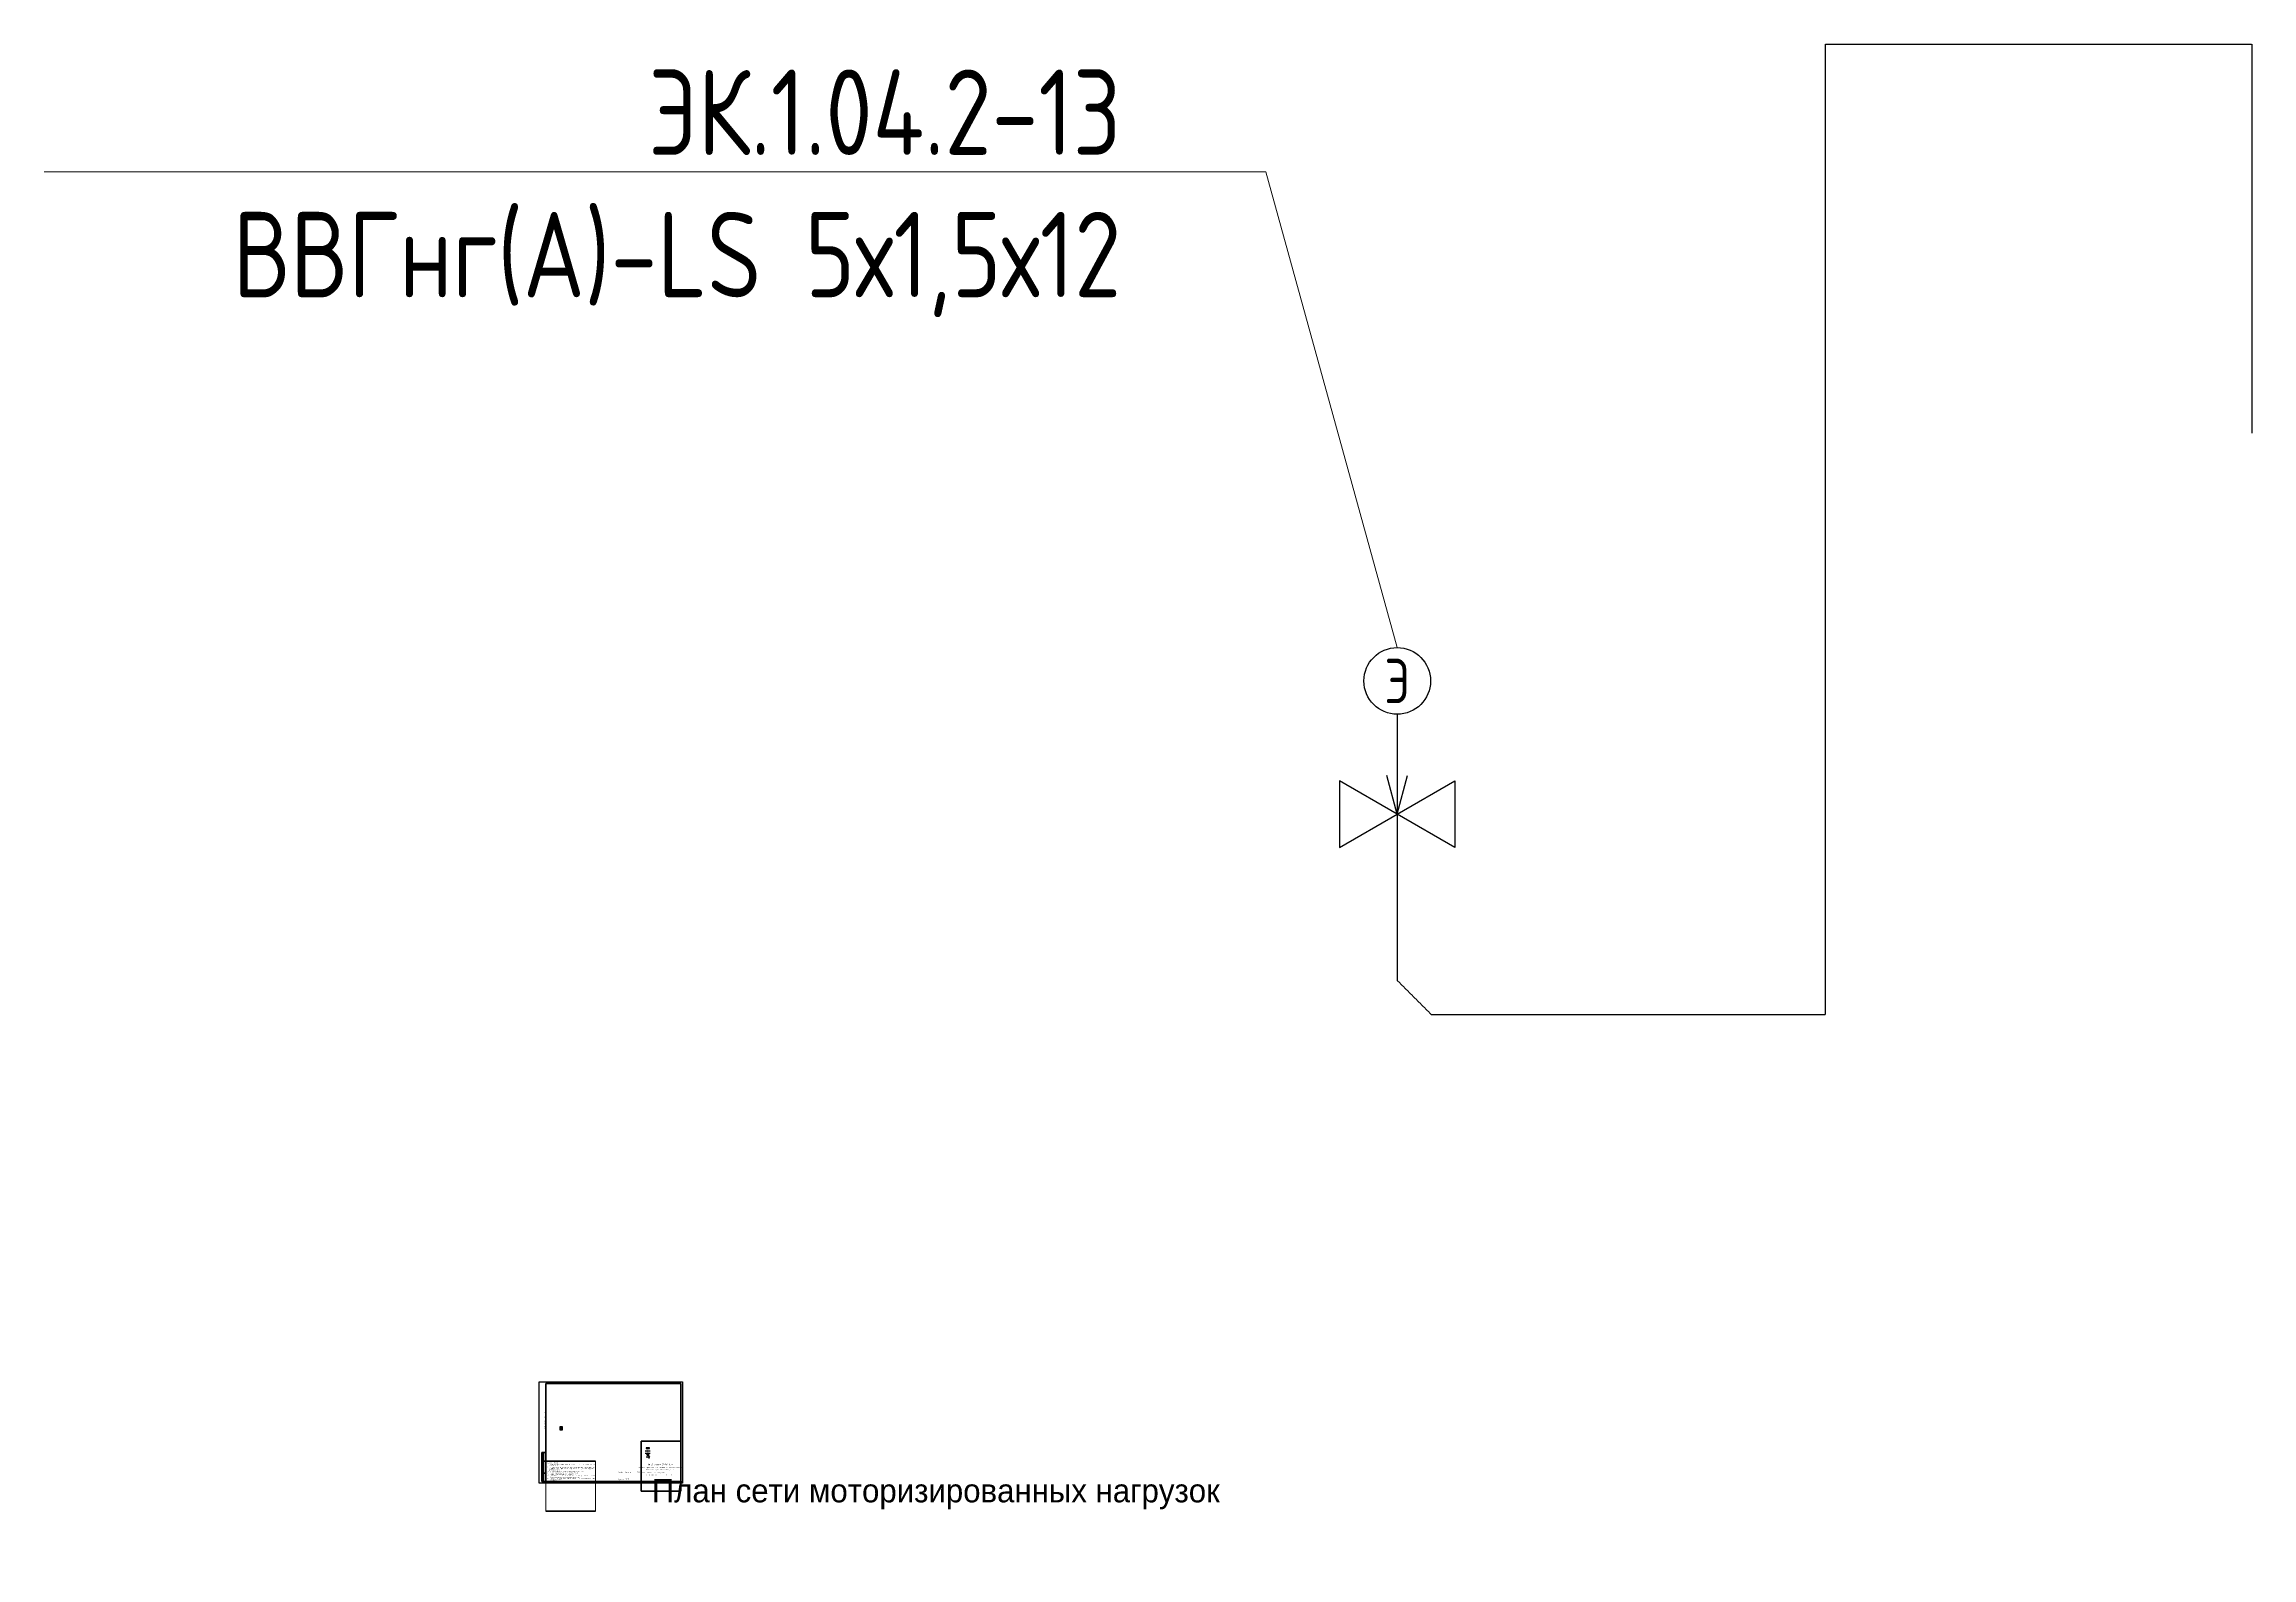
# Paper-space layout 'Шторы' of a CAD drawing. Header units: millimetres. Extents: x -1449 to 5014, y -218 to 4214.
# The model-space entities are those that its viewports show. They can reach past a viewport. Long polylines and large blocks are cut down to what shows.
import ezdxf
from ezdxf import colors
from ezdxf.entities.mleader import LeaderData, LeaderLine
from ezdxf.enums import TextEntityAlignment as Align
from ezdxf.math import Vec2, Vec3

# ---------------------------------------------------------------- set-up
doc = ezdxf.new("R2018")
doc.units = ezdxf.units.MM
doc.set_wipeout_variables(frame=1)
doc.linetypes.add('ШТРИХОВАЯ', pattern=[0.75, 0.5, -0.25])
doc.layers.add('0_UNC Defpoints ЭОМ', color=6, linetype='Continuous', plot=False)
for name, color, linetype in [('0_UNC_0 Лоток', 1, 'Continuous'), ('0_UNC_0 Щит', 1, 'Continuous'), ('0_UNC_11 Мот. Оборудование', 1, 'Continuous'), ('0_UNC_11 Мот. Трассы', 1, 'Continuous'), ('0_Рамка', 7, 'Continuous'), ('0UNC_9_WD', 4, 'Continuous'), ('ЩР-1', 1, 'Continuous')]:
    doc.layers.add(name, color=color, linetype=linetype)
doc.styles.add('GOST 2.304 A', font='GOST2304A.ttf')
doc.styles.get("Standard").update_dxf_attribs({"font": 'arial.ttf'})
doc.styles.add('UNC_GOST_Scheme', font='gosta_w.shx')
doc.styles.add('Unecom', font='GOST2304A.ttf', dxfattribs={"height": 2.5})
doc.styles.add('СГЕНЕРИР_СТИЛЬ_1', font='')
doc.styles.add('СПДС', font='isocpeur.ttf', dxfattribs={"width": 0.8, "height": 2.5})
doc.styles.get('СГЕНЕРИР_СТИЛЬ_1').set_extended_font_data('Arial Кириллический')

# ---------------------------------------------------------------- blocks, each defined once
blk = doc.blocks.new('*U292')
at = {"lineweight": 60, "ltscale": 10}
for p, q in [((20, 292), (415, 292)), ((20, 5), (20, 292)), ((415, 292), (415, 5)), ((8, 90), (20, 90)), ((8, 5), (8, 90)), ((8, 65), (20, 65)), ((13, 90), (13, 5)), ((20, 90), (20, 5)), ((20, 90), (20, 5)), ((8, 30), (20, 30)), ((20, 5), (8, 5)), ((415, 5), (20, 5))]:
    blk.add_line(p, q, dxfattribs=at)
at = {"layer": '0_UNC Defpoints ЭОМ', "ltscale": 10}
blk.add_lwpolyline([(420, 0), (0, 0), (0, 297), (420, 297)], close=True, dxfattribs=at)
at = {"layer": '0_UNC Defpoints ЭОМ', "lineweight": 30}
blk.add_lwpolyline([(395, 5), (420, 5), (420, 0), (395, 0)], close=True, dxfattribs=at)
at = {"char_height": 2.5, "attachment_point": 4, "rotation": 90, "style": 'Unecom'}
for s, insert, width in [('{\\fGOST type A|b0|i1|c204|p34; }Взамен инв. №', (10.5, 65), 25), (' Подпись и дата', (10.5, 30), 35), (' Инв. № подл.', (10.5, 5), 24.419)]:
    blk.add_mtext(s, dxfattribs=dict(at, insert=insert, width=width))
at = {"style": 'Unecom'}
for s, insert, char_height, width, attachment_point, line_spacing_factor in [('Разработал', (230.7, 32), 2.5, 20, 4, 2), ('Н.Контроль', (230.7, 12), 2.5, 20, 4, 2), ('ГИП', (230.7, 7.3), 2.5, 20, 4, 2), ('Лебедев', (250.8, 12.5), 2.5, 19.921, 4, 2), ('Ахметзянов', (250.8, 32.5), 2.5, 19.921, 4, 2), ('Вересов', (250.8, 7), 2.5, 19.921, 4, 2), ('05.26', (290, 32.5), 2.5, 10, 5, 2), ('05.26', (290, 12.5), 2.5, 10, 5, 2), ('05.26', (290, 7.5), 2.5, 10, 5, 2), ('Система электроснабжения и автоматизированной силовой электрики', (330, 27.5), 2.5, 70, 5, 1.5), ('Адрес объекта: Тверская область, район Конаковский, с/п Вахонинское, д.Терехово, ЖК Лесной берег, улица Бобровая, земельный участок 48.', (355, 42.5), 2.5, 115, 5, 1.5), ('№ 25-ЮН-ИНЖ 37/ПИР-ЭОМ', (355, 55), 4, 120, 5, 2), ('Р', (372.5, 25), 2.5, 15, 5, 2)]:
    blk.add_mtext(s, dxfattribs=dict(at, insert=insert, char_height=char_height, width=width, attachment_point=attachment_point, line_spacing_factor=line_spacing_factor))
at = {"char_height": 2.5, "attachment_point": 4, "style": 'Unecom'}
for s, insert, width in [('Формат  ', (364.9, 2.6), 50), ('\\pi1; ', (250, -133.2), 20), ('\\pi1; ', (250, -133.2), 20), ('\\pxi0.4; ', (250, -133.2), 20), ('\\pi1; ', (512.5, -218.3), 20), ('\\pi1; ', (512.5, -218.3), 20), ('\\pxi0.4; ', (512.5, -218.3), 20)]:
    blk.add_mtext(s, dxfattribs=dict(at, insert=insert, width=width))
at = {"lineweight": 30, "flags": 104}
blk.add_attdef('ОПИСАНИЕ_ЛИСТА', text='', height=2.5, dxfattribs=at).set_placement((329.9, 12.5), align=Align.MIDDLE_CENTER)
at = {"style": 'Unecom', "flags": 8}
blk.add_attdef('ФОРМАТ_БУМАГИ', (379.4, 1.3), '', height=2.5, dxfattribs=at)
at = {"style": 'Unecom'}
blk.add_attdef('ЛИСТ_№', text='', height=2.5, dxfattribs=at).set_placement((387.5, 25), align=Align.MIDDLE_CENTER)
blk.add_attdef('КОЛ-ВО_ЛИСТОВ', text='', height=2.5, dxfattribs=at).set_placement((404.7, 23.7), align=Align.CENTER)
at = {"layer": '0_Рамка', "style": 'СПДС', "width": 0.8}
blk.add_text('Распечатано 24.09.2026 14:23:30', height=2.5, rotation=90, dxfattribs=at).set_placement((16.5, 160), align=Align.MIDDLE_LEFT)
at = {"layer": 'Defpoints', "insert": (330, 2.5), "char_height": 2.5, "width": 70, "attachment_point": 5, "style": 'Unecom'}
blk.add_mtext('Копировал', dxfattribs=at)
blk = doc.blocks.new('*U59')
at = {"color": 0, "linetype": 'ByBlock'}
for p, q in [((0, 3.903), (0, 0)), ((-2.253, -1.301), (2.253, 1.301)), ((2.253, -1.301), (-2.253, 1.301)), ((-2.253, 1.301), (-2.253, -1.301)), ((0, 0), (-0.404, 1.508)), ((0, 0), (0.404, 1.508)), ((2.253, 1.301), (2.253, -1.301))]:
    blk.add_line(p, q, dxfattribs=at)
blk.add_circle((0, 5.204), 1.301, dxfattribs=at)
at = {"color": 0, "linetype": 'ByBlock', "style": 'UNC_GOST_Scheme'}
blk.add_text('Э', height=1.735, dxfattribs=at).set_placement((0, 5.204), align=Align.MIDDLE_CENTER)
at = {"color": 18, "true_color": 0x000000, "style": 'Unecom'}
blk.add_attdef('EK.', (-1.643, 7.724), '', height=2.5, dxfattribs=at)
blk = doc.blocks.new('_None')
blk = doc.blocks.new('ЩС-65')
h = blk.add_hatch(color=1)
h.dxf.hatch_style = 1
h.paths.add_polyline_path([(1014, 0), (1014, 101), (0, 101), (0, 0)])
at = {"color": 1}
for points in [[(0, 101), (0, -101), (1014, -101), (1014, 101), (0, 101)], [(0, 0), (1014, 0)]]:
    blk.add_lwpolyline(points, dxfattribs=at)
blk = doc.blocks.new('*U55')
blk.add_wipeout([(0.3, 2.5), (0.8, 2.4), (1.3, 2.2), (1.8, 1.8), (2.2, 1.3), (2.4, 0.7), (2.5, 0), (2.4, -0.6), (2.2, -1.1), (2, -1.5), (1.7, -1.8), (1.2, -2.2), (0.7, -2.4), (0.3, -2.5), (0, -2.5), (-0.5, -2.4), (-0.9, -2.3), (-1.3, -2.2), (-1.6, -2), (-1.8, -1.7), (-2.1, -1.3), (-2.3, -1), (-2.4, -0.5), (-2.5, -0.2), (-2.5, 0), (-2.5, 0.4), (-2.4, 0.8), (-2.3, 1), (-2.2, 1.3), (-2, 1.5), (-1.8, 1.7), (-1.5, 2), (-1.3, 2.1), (-1, 2.3), (-0.7, 2.4), (-0.2, 2.5)])
h = blk.add_hatch(color=256)
h.dxf.hatch_style = 1
h.paths.add_polyline_path([(-0.8, -1), (-0.8, -1), (-0.8, -1.1), (-0.6, -1.1), (-0.5, -1.1), (-0.5, 0.7), (0, -0.3), (0.5, 0.7), (0.5, -1.1), (0.8, -1.1), (0.8, -1), (0.8, -1), (0.8, 1), (0.8, 1), (0.8, 1.2), (0.6, 1.2), (0, 0), (-0.6, 1.2), (-0.8, 1.2), (-0.8, 1), (-0.8, 1)])
for points in [[(-0.6, 1.2), (-0.8, 1.2)], [(-0.8, 1), (-0.8, 1), (-0.8, 1.2), (-0.6, 1.2)], [(-0.8, 1), (-0.8, -1)], [(-0.8, -1.1), (-0.5, -1.1), (-0.5, 0.7)], [(0, 0), (-0.6, 1.2)], [(-0.5, 0.7), (0, -0.3)], [(0, 0), (0.6, 1.2)], [(0.5, 0.7), (0, -0.3)], [(0.5, 0.7), (0.5, -1.1), (0.8, -1.1)], [(0.8, 1.2), (0.6, 1.2)], [(0.6, 1.2), (0.8, 1.2), (0.8, 1), (0.8, 1)], [(0.8, -1), (0.8, 1)], [(-0.6, -1.1), (-0.8, -1.1), (-0.8, -1), (-0.8, -1)], [(0.8, -1), (0.8, -1), (0.8, -1.1), (0.6, -1.1)]]:
    blk.add_lwpolyline(points)
blk.add_circle((0, 0), 2.5)
at = {"color": 18, "true_color": 0x000000, "style": 'Unecom'}
blk.add_attdef('SH.', (-1.5, 4.7), '', height=2.5, dxfattribs=at)
blk = doc.blocks.new('*U415')
h = blk.add_hatch(color=256)
h.dxf.hatch_style = 1
h.paths.add_polyline_path([(0, 300), (800, 300), (800, 100), (0, 100)])
for points in [[(0, 300), (800, 300), (800, 100), (0, 100)], [(0, 100), (800, 100), (800, -100), (0, -100)]]:
    blk.add_lwpolyline(points, close=True)
at = {"color": 7, "style": 'GOST 2.304 A'}
blk.add_attdef('ИМЯ', text='', height=180, dxfattribs=at).set_placement((400, 100), align=Align.MIDDLE_CENTER)
blk = doc.blocks.new('*U417')
at = {"color": 0, "linetype": 'Continuous', "lineweight": 25}
blk.add_lwpolyline([(286, 49), (298, 49, -0.4142136), (300, 48), (300, 2, -0.4142136), (298, 1), (-299, 1, -0.4142136), (-300, 2), (-300, 48, -0.4142136), (-299, 49), (-286, 49), (-286, 50), (-299, 50, 0.4142136), (-301, 48), (-301, 2, 0.4142136), (-299, 0), (298, 0, 0.4142136), (301, 2), (301, 48, 0.4142136), (298, 50), (286, 50)], format="xyb", close=True, dxfattribs=at)
at = {"color": 0, "flags": 9}
for tag, p in [('АРТИКУЛ', (-60, -12)), ('НАИМЕНОВАНИЕ', (-59, -7)), ('ПРИМЕЧАНИЕ', (-59, -17))]:
    blk.add_attdef(tag, text='', height=2.5, dxfattribs=at).set_placement(p, align=Align.TOP_LEFT)
at = {"color": 0, "lineweight": 30, "flags": 104}
for tag, p in [('ВЫСОТА', (-60, -21)), ('ДЛИНА', (-60, -36)), ('ШИРИНА', (-59, -25)), ('ТОЛЩИНА', (-59, -31))]:
    blk.add_attdef(tag, text='', height=2.5, dxfattribs=at).set_placement(p, align=Align.TOP_LEFT)

msp = doc.modelspace()

# ---------------------------------------------------------------- linework, layer by layer
at = {"ltscale": 10}
for points in [[(-212203, -90900), (-215071, -90900), (-215071, -76246), (-212203, -76246)], [(-212203, -76246), (-200647, -76246), (-200647, -90900), (-212203, -90900)], [(-200647, -76246), (-186103, -76246), (-186103, -90900), (-200647, -90900)], [(-212203, -105554), (-215071, -105554), (-215071, -90900), (-212203, -90900)], [(-212203, -90900), (-200647, -90900), (-200647, -105554), (-212203, -105554)], [(-200647, -90900), (-186103, -90900), (-186103, -105554), (-200647, -105554)], [(-212203, -120208), (-215071, -120208), (-215071, -105554), (-212203, -105554)], [(-212203, -105554), (-200647, -105554), (-200647, -120208), (-212203, -120208)], [(-200647, -105554), (-186103, -105554), (-186103, -120208), (-200647, -120208)]]:
    msp.add_lwpolyline(points, close=True, dxfattribs=at)
at = {"layer": '0_UNC_0 Лоток', "color": 1}
msp.add_lwpolyline([(-210376, -93771), (-210235, -93630)], dxfattribs=at)
at = {"layer": '0_UNC_11 Мот. Оборудование'}
for points in [[(-211037, -94351), (-209574, -94351)], [(-210376, -94421), (-210235, -94280)]]:
    msp.add_lwpolyline(points, dxfattribs=at)
at = {"layer": '0_UNC_11 Мот. Трассы', "linetype": 'ШТРИХОВАЯ', "ltscale": 2}
msp.add_lwpolyline([(-211037, -93701), (-209574, -93701)], dxfattribs=at)

# ---------------------------------------------------------------- block references
at = {"layer": '0_UNC_0 Щит', "color": 1}
msp.add_blockref('ЩС-65', (-210813, -92916), dxfattribs=at)
at = {"layer": '0UNC_9_WD', "color": 1, "xscale": 100, "yscale": 100, "zscale": 100, "rotation": 90}
msp.add_blockref('*U59', (-209980, -95516), dxfattribs=at)
at = {"layer": 'ЩР-1'}
ref = msp.add_blockref('*U417', (3094, 11703), dxfattribs=dict(at, rotation=270))
lines = msp.add_mtext('3000 мм', dxfattribs={"layer": '0', "color": 0, "insert": (3058, 11763), "char_height": 2.5, "attachment_point": 1, "rotation": 270})
ref.add_attrib('ДЛИНА', '', (3058, 11763), dxfattribs={"flags": 2}).embed_mtext(lines)
lines = msp.add_mtext('1,5 мм', dxfattribs={"layer": '0', "color": 0, "insert": (3063, 11762), "char_height": 2.5, "attachment_point": 1, "rotation": 270})
ref.add_attrib('ТОЛЩИНА', '', (3063, 11762), dxfattribs={"flags": 2}).embed_mtext(lines)
lines = msp.add_mtext('h=50 мм', dxfattribs={"layer": '0', "color": 0, "insert": (3073, 11763), "char_height": 2.5, "attachment_point": 1, "rotation": 270})
ref.add_attrib('ВЫСОТА', '', (3073, 11763), dxfattribs={"flags": 2}).embed_mtext(lines)
lines = msp.add_mtext('600 мм', dxfattribs={"layer": '0', "color": 0, "insert": (3069, 11762), "char_height": 2.5, "attachment_point": 1, "rotation": 270})
ref.add_attrib('ШИРИНА', '', (3069, 11762), dxfattribs={"flags": 2}).embed_mtext(lines)
at = {"layer": 'ЩР-1', "rotation": 90}
msp.add_blockref('*U415', (3446, 11304), dxfattribs=at).add_auto_attribs({'ИМЯ': 'ЩР-1'})

# ---------------------------------------------------------------- texts
at = {"insert": (-200140, -91291), "char_height": 250, "width": 13510.6, "attachment_point": 1, "style": 'Unecom'}
msp.add_mtext('\\pxi-3,l3,sm1,qj,t3;Указания к монтажу:{\\C0;\\P\\pi-2,l2;\\C7;1.^IПроводку к потребителям выполнить кабелем ВВГнг-LS или аналогичным в ПВХ, ПНД трубе, сечением 5х1мм2\\P2.^IВ квартирном щите не допускается подключение более двух проводов одной групповой линии к устройству защиты. При количестве проводов более двух монтаж осуществляется при помощи распаечной коробки.\\P\\C0;3.^IПрокладка защитного проводника (PE) шлейфом не допускается.\\P4.^IВсе высотные размеры даны от уровня чистого пола.\\P5.^IКрепление ПВХ-трубы потолку с помощью клипс.\\P6.^IЗапас кабеля для силового щита (ЩС) оставлять 2000мм, для оконечных устройств 1000мм.\\P7.^IПредусмотреть доступ к шаровым электрическим кранам.\\P}8.^IМежкомнатные перекрытия проходить в соответствии с СНиП 3.05.06-85, закладные использовать металлические трубы.', dxfattribs=at)
at = {"layer": '0_UNC_0 Лоток', "color": 1, "insert": (-209651, -93459), "char_height": 250, "width": 1354, "attachment_point": 5, "style": 'СГЕНЕРИР_СТИЛЬ_1'}
msp.add_mtext('\\pxql;{\\fISOCPEUR|b0|i0|c204|p34;N}', dxfattribs=at)
at = {"layer": '0_UNC_11 Мот. Оборудование', "insert": (-209651, -94109), "char_height": 250, "width": 1354, "attachment_point": 5, "style": 'СГЕНЕРИР_СТИЛЬ_1'}
msp.add_mtext('\\pxql;{\\fISOCPEUR|b0|i0|c204|p34;N}', dxfattribs=at)
msp.add_mtext('\\pxql;{\\fISOCPEUR|b0|i0|c204|p34;N}', dxfattribs=at)

# ---------------------------------------------------------------- next in the draw order: block references
at = {"layer": '0_UNC_11 Мот. Оборудование', "color": 1, "xscale": 100, "yscale": 100, "zscale": 100}
msp.add_blockref('*U55', (-210306, -94866), dxfattribs=at)

# ---------------------------------------------------------------- next in the draw order: block references
msp.add_blockref('*U55', (-210306, -94866), dxfattribs=at)

psp = doc.layouts.new('Шторы')

# ---------------------------------------------------------------- linework, layer by layer
at = {"layer": '0_UNC_11 Мот. Трассы', "linetype": 'ШТРИХОВАЯ', "ltscale": 2}
psp.add_lwpolyline([(2512.4, 1959.1), (2512.4, 1472.4), (2612.4, 1372.4), (3766.4, 1372.4), (3766.4, 4214.1), (5014.4, 4214.1), (5014.4, 3074.4)], dxfattribs=at)

# ---------------------------------------------------------------- block references
at = {"ltscale": 100}
ref = psp.add_blockref('*U292', (0, 0), dxfattribs=at)
ref.add_attrib('ФОРМАТ_БУМАГИ', 'А3', (379.4, 1.3), dxfattribs={"height": 2.5, "style": 'Unecom'})
ref.add_attrib('ЛИСТ_№', '27', dxfattribs={"height": 2.5, "style": 'Unecom'}).set_placement((387.5, 25), align=Align.MIDDLE_CENTER)
lines = psp.add_mtext('План сети моторизированных нагрузок', dxfattribs={"insert": (329.9, 12.5), "char_height": 68.284, "attachment_point": 1})
ref.add_attrib('ОПИСАНИЕ_ЛИСТА', '', (329.9, 12.5), dxfattribs={"flags": 104}).embed_mtext(lines)
at = {"layer": '0_UNC_11 Мот. Оборудование', "color": 5, "xscale": 75, "yscale": 75, "zscale": 75}
psp.add_blockref('*U59', (2512.4, 1959.1), dxfattribs=at)

# ---------------------------------------------------------------- texts
at = {"insert": (407.5, 2.5), "char_height": 2.5, "width": 25, "attachment_point": 5, "line_spacing_factor": 2, "style": 'Unecom'}
psp.add_mtext('М#####', dxfattribs=at)

# ---------------------------------------------------------------- leaders
at = {"layer": '0_UNC_11 Мот. Оборудование', "color": 0, "lineweight": 15, "ltscale": 0.5}
ml = psp.add_multileader_mtext('Standard', dxfattribs=at)
ml.set_content('{\\Fgosta_w|c204;\\C0;ЭК.1.04.2-13\\PВВГнг(А)-LS 5х1,5х12}', color=7, style='Unecom')
ml.set_leader_properties(color=7, linetype='ByLayer', lineweight=13)
ml.set_arrow_properties(name='NONE')
ml.build(insert=Vec2(0, 0))
ml.multileader.update_dxf_attribs({"text_left_attachment_type": 6, "text_right_attachment_type": 6, "text_bottom_attachment_type": 10, "arrow_head_size": 100})
ctx = ml.context
ctx.base_point, ctx.char_height, ctx.arrow_head_size, ctx.plane_origin = Vec3(-986.6, 3839.8), 250, 100, Vec3(13014.2, -5039.2)
ctx.left_attachment, ctx.right_attachment, ctx.top_attachment, ctx.text_align_type = 6, 6, 10, 2
notes = []
notes.append((ctx, [(0, (1, 1, 0), (2128, 3839.8), (-1, 0), 421.7, [(0, [(2512.4, 2447)], 0, [])])]))
ctx.mtext.insert, ctx.mtext.width, ctx.mtext.alignment, ctx.mtext.flow_direction = Vec3(1704.3, 4139.8), 3122.213, 3, 5
for ctx, leaders in notes:
    for number, flags, end, landing, length, lines in leaders:
        leader = LeaderData()
        leader.index, (leader.has_last_leader_line, leader.has_dogleg_vector, leader.attachment_direction) = number, flags
        leader.last_leader_point, leader.dogleg_vector, leader.dogleg_length = Vec3(end), Vec3(landing), length
        for number, points, colour, breaks in lines:
            line = LeaderLine()
            line.index, line.vertices, line.color, line.breaks = number, Vec3.list(points), colors.encode_raw_color(colour), breaks
            leader.lines.append(line)
        ctx.leaders.append(leader)

# ---------------------------------------------------------------- viewports
at = {"layer": '0_UNC Defpoints ЭОМ'}
for center, size, view_center_point, view_height, status, view_target_point, frozen in [((217.5, 148.5), (395, 287), (-2566.5, -3801.3), 21525, 4, (17379, 14563.8), ['0_UNC_0 Лоток', '0_Рамка', '0UNC_9_WD', 'Defpoints']), ((92.7, -8.3), (145.4, 146.54), (12948.5, -134213.8), 14654.18, 3, (-206323.7, 35986.8), ['0_UNC_11 Мот. Оборудование', '0_UNC_11 Мот. Трассы'])]:
    vp = psp.add_viewport(center=center, size=size, view_center_point=view_center_point, view_height=view_height, status=status, dxfattribs=dict(at, view_target_point=view_target_point))
    vp.frozen_layers = frozen
at = {"layer": '0_UNC Defpoints ЭОМ', "view_target_point": (-206323.7, 35986.8)}
psp.add_viewport(center=(357, 49.9), size=(115.6, 146.54), view_center_point=(-101.5, -134213.8), view_height=14654.18, dxfattribs=at)

doc.saveas('drawing.dxf')
